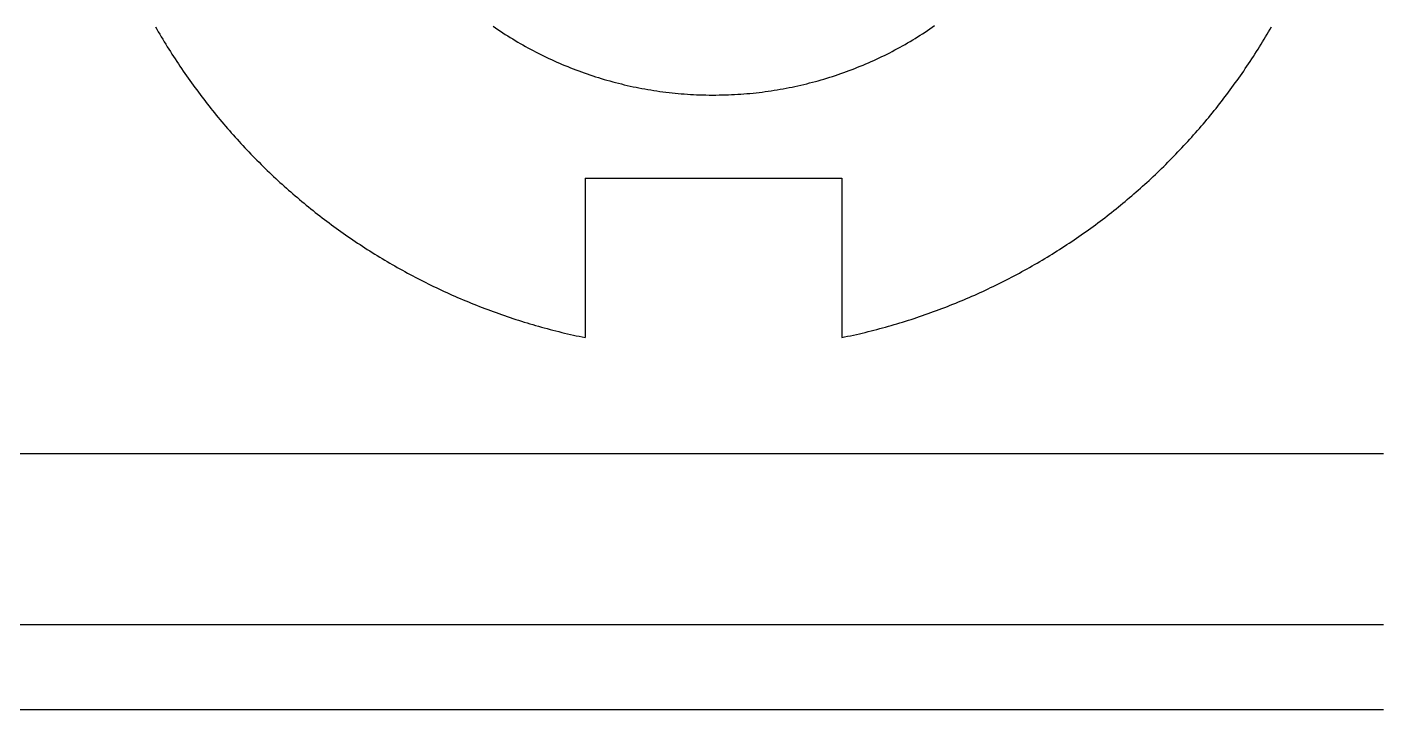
# Model space of a CAD drawing. Extents: x 0 to 279, y 0 to 212.
# Drawn here: x 67.24 to 99.52, y 0 to 16.3 of the extents above; entities that cross this region are included whole.
import ezdxf

# ---------------------------------------------------------------- set-up
doc = ezdxf.new("R2010")
doc.units = 0
doc.layers.add('LAYER_1', color=18, linetype='CONTINUOUS')

msp = doc.modelspace()

# ---------------------------------------------------------------- linework, layer by layer
at = {"layer": 'LAYER_1'}
for points in [[(70.306, 16.305), (70.341, 16.245), (70.376, 16.185), (70.411, 16.125), (70.446, 16.065), (70.482, 16.005), (70.518, 15.946), (70.554, 15.886), (70.591, 15.827), (70.628, 15.768), (70.665, 15.71), (70.702, 15.651), (70.739, 15.593), (70.777, 15.534), (70.815, 15.476), (70.854, 15.419), (70.892, 15.361), (70.931, 15.303), (70.97, 15.246), (71.009, 15.189), (71.049, 15.132), (71.089, 15.075), (71.129, 15.019), (71.169, 14.962), (71.21, 14.906), (71.25, 14.85), (71.291, 14.795), (71.333, 14.739), (71.374, 14.684), (71.416, 14.628), (71.458, 14.573), (71.5, 14.519), (71.543, 14.464), (71.586, 14.41), (71.629, 14.356), (71.672, 14.302), (71.715, 14.248), (71.759, 14.194), (71.803, 14.141), (71.847, 14.088), (71.891, 14.035), (71.936, 13.982), (71.981, 13.929), (72.026, 13.877), (72.071, 13.825), (72.117, 13.773), (72.163, 13.721), (72.209, 13.67), (72.255, 13.618), (72.302, 13.567), (72.348, 13.516), (72.395, 13.466), (72.443, 13.415), (72.49, 13.365), (72.538, 13.315), (72.585, 13.265), (72.633, 13.215), (72.682, 13.166), (72.73, 13.117), (72.779, 13.068), (72.828, 13.019), (72.877, 12.971), (72.927, 12.922), (72.976, 12.874), (73.026, 12.826), (73.076, 12.779), (73.126, 12.731), (73.177, 12.684), (73.227, 12.637), (73.278, 12.59), (73.329, 12.544), (73.381, 12.498), (73.432, 12.452), (73.484, 12.406), (73.536, 12.36), (73.588, 12.315), (73.64, 12.27), (73.693, 12.225), (73.746, 12.18), (73.799, 12.136), (73.852, 12.092), (73.905, 12.048), (73.959, 12.004), (74.013, 11.961), (74.067, 11.917), (74.121, 11.874), (74.175, 11.832), (74.23, 11.789), (74.285, 11.747), (74.34, 11.705), (74.395, 11.663), (74.45, 11.622), (74.506, 11.58), (74.562, 11.539), (74.618, 11.498), (74.674, 11.458), (74.73, 11.418), (74.787, 11.377), (74.843, 11.338), (74.9, 11.298), (74.957, 11.259), (75.015, 11.22), (75.072, 11.181), (75.13, 11.142), (75.188, 11.104), (75.246, 11.066), (75.304, 11.028), (75.362, 10.991), (75.421, 10.953), (75.48, 10.916), (75.539, 10.88), (75.598, 10.843), (75.657, 10.807), (75.716, 10.771), (75.776, 10.735), (75.836, 10.7), (75.896, 10.665), (75.956, 10.63), (76.017, 10.595), (76.077, 10.561), (76.138, 10.526), (76.199, 10.493), (76.26, 10.459), (76.321, 10.426), (76.382, 10.393), (76.444, 10.36), (76.506, 10.327), (76.568, 10.295), (76.63, 10.263), (76.692, 10.231), (76.754, 10.2), (76.817, 10.169), (76.88, 10.138), (76.943, 10.107), (77.006, 10.077), (77.069, 10.047), (77.132, 10.017), (77.196, 9.988), (77.259, 9.958), (77.323, 9.929), (77.387, 9.901), (77.451, 9.872), (77.516, 9.844), (77.58, 9.817), (77.645, 9.789), (77.71, 9.762), (77.775, 9.735), (77.84, 9.708), (77.905, 9.682), (77.97, 9.656), (78.036, 9.63), (78.102, 9.604), (78.168, 9.579), (78.234, 9.554), (78.3, 9.53), (78.366, 9.505), (78.432, 9.481), (78.499, 9.458), (78.566, 9.434), (78.633, 9.411), (78.7, 9.388), (78.767, 9.366), (78.834, 9.343), (78.901, 9.321), (78.969, 9.3), (79.037, 9.278), (79.105, 9.257), (79.173, 9.237), (79.241, 9.216), (79.309, 9.196), (79.377, 9.176), (79.446, 9.157), (79.514, 9.137), (79.583, 9.118), (79.652, 9.1), (79.721, 9.081), (79.79, 9.063), (79.86, 9.046), (79.929, 9.028), (79.999, 9.011), (80.068, 8.995), (80.138, 8.978), (80.208, 8.962), (80.278, 8.946), (80.348, 8.931), (80.419, 8.916), (80.489, 8.901), (80.56, 8.886)], [(78.365, 16.314), (78.422, 16.274), (78.479, 16.235), (78.537, 16.197), (78.595, 16.159), (78.654, 16.121), (78.712, 16.084), (78.772, 16.047), (78.831, 16.011), (78.891, 15.975), (78.95, 15.939), (79.011, 15.904), (79.071, 15.87), (79.132, 15.835), (79.193, 15.802), (79.254, 15.768), (79.316, 15.736), (79.378, 15.703), (79.44, 15.671), (79.503, 15.64), (79.565, 15.609), (79.628, 15.578), (79.692, 15.548), (79.755, 15.519), (79.819, 15.49), (79.883, 15.461), (79.947, 15.433), (80.012, 15.405), (80.077, 15.378), (80.142, 15.351), (80.207, 15.325), (80.273, 15.299), (80.338, 15.274), (80.404, 15.249), (80.471, 15.224), (80.537, 15.201), (80.604, 15.177), (80.671, 15.154), (80.738, 15.132), (80.806, 15.11), (80.873, 15.089), (80.941, 15.068), (81.009, 15.048), (81.077, 15.028), (81.146, 15.009), (81.215, 14.99), (81.284, 14.972), (81.353, 14.954), (81.422, 14.937), (81.492, 14.92), (81.562, 14.904), (81.632, 14.888), (81.702, 14.873), (81.772, 14.859), (81.843, 14.844), (81.914, 14.831), (81.985, 14.818), (82.056, 14.806), (82.127, 14.794), (82.199, 14.782), (82.27, 14.772), (82.342, 14.761), (82.414, 14.752), (82.486, 14.743), (82.559, 14.734), (82.631, 14.726), (82.704, 14.719), (82.777, 14.712), (82.85, 14.705), (82.923, 14.7), (82.997, 14.694), (83.07, 14.69), (83.144, 14.686), (83.218, 14.682), (83.292, 14.679), (83.366, 14.677), (83.44, 14.675), (83.515, 14.674), (83.589, 14.674), (83.608, 14.674), (83.617, 14.674), (83.619, 14.674), (83.621, 14.674), (83.623, 14.674), (83.642, 14.674), (83.679, 14.674), (83.753, 14.675), (83.828, 14.676), (83.902, 14.678), (83.976, 14.681), (84.05, 14.684), (84.124, 14.687), (84.197, 14.692), (84.271, 14.696), (84.344, 14.702), (84.417, 14.708), (84.49, 14.714), (84.563, 14.721), (84.636, 14.729), (84.708, 14.737), (84.781, 14.746), (84.853, 14.756), (84.925, 14.765), (84.997, 14.776), (85.068, 14.787), (85.14, 14.798), (85.211, 14.811), (85.282, 14.823), (85.353, 14.836), (85.424, 14.85), (85.494, 14.864), (85.564, 14.879), (85.635, 14.894), (85.704, 14.91), (85.774, 14.927), (85.844, 14.944), (85.913, 14.961), (85.982, 14.979), (86.051, 14.997), (86.12, 15.016), (86.188, 15.036), (86.256, 15.056), (86.324, 15.076), (86.392, 15.097), (86.46, 15.119), (86.527, 15.141), (86.594, 15.164), (86.661, 15.187), (86.728, 15.21), (86.794, 15.234), (86.86, 15.259), (86.926, 15.284), (86.992, 15.309), (87.057, 15.335), (87.123, 15.362), (87.187, 15.389), (87.252, 15.416), (87.317, 15.444), (87.381, 15.472), (87.445, 15.501), (87.508, 15.53), (87.572, 15.56), (87.635, 15.59), (87.698, 15.621), (87.761, 15.652), (87.823, 15.684), (87.885, 15.716), (87.947, 15.749), (88.008, 15.782), (88.07, 15.815), (88.131, 15.849), (88.191, 15.883), (88.252, 15.918), (88.312, 15.953), (88.372, 15.989), (88.431, 16.025), (88.49, 16.062), (88.549, 16.099), (88.608, 16.136), (88.666, 16.174), (88.724, 16.212), (88.782, 16.251), (88.839, 16.29), (88.896, 16.329)], [(86.678, 8.886), (86.749, 8.901), (86.819, 8.916), (86.89, 8.931), (86.96, 8.946), (87.03, 8.962), (87.1, 8.978), (87.17, 8.995), (87.239, 9.011), (87.309, 9.028), (87.378, 9.046), (87.448, 9.063), (87.517, 9.081), (87.586, 9.1), (87.655, 9.118), (87.723, 9.137), (87.792, 9.157), (87.861, 9.176), (87.929, 9.196), (87.997, 9.216), (88.065, 9.237), (88.133, 9.257), (88.201, 9.278), (88.269, 9.3), (88.336, 9.321), (88.404, 9.343), (88.471, 9.366), (88.538, 9.388), (88.605, 9.411), (88.672, 9.434), (88.739, 9.458), (88.806, 9.481), (88.872, 9.505), (88.938, 9.53), (89.004, 9.554), (89.07, 9.579), (89.136, 9.604), (89.202, 9.63), (89.268, 9.656), (89.333, 9.682), (89.398, 9.708), (89.463, 9.735), (89.528, 9.762), (89.593, 9.789), (89.658, 9.817), (89.722, 9.844), (89.786, 9.872), (89.851, 9.901), (89.915, 9.929), (89.979, 9.958), (90.042, 9.988), (90.106, 10.017), (90.169, 10.047), (90.232, 10.077), (90.295, 10.107), (90.358, 10.138), (90.421, 10.169), (90.484, 10.2), (90.546, 10.231), (90.608, 10.263), (90.67, 10.295), (90.732, 10.327), (90.794, 10.36), (90.856, 10.393), (90.917, 10.426), (90.978, 10.459), (91.039, 10.493), (91.1, 10.526), (91.161, 10.561), (91.221, 10.595), (91.282, 10.63), (91.342, 10.665), (91.402, 10.7), (91.462, 10.735), (91.521, 10.771), (91.581, 10.807), (91.64, 10.843), (91.699, 10.88), (91.758, 10.916), (91.817, 10.953), (91.876, 10.991), (91.934, 11.028), (91.992, 11.066), (92.05, 11.104), (92.108, 11.142), (92.166, 11.181), (92.223, 11.22), (92.281, 11.259), (92.338, 11.298), (92.395, 11.338), (92.451, 11.377), (92.508, 11.418), (92.564, 11.458), (92.62, 11.498), (92.676, 11.539), (92.732, 11.58), (92.788, 11.622), (92.843, 11.663), (92.898, 11.705), (92.953, 11.747), (93.008, 11.789), (93.063, 11.832), (93.117, 11.874), (93.171, 11.917), (93.225, 11.961), (93.279, 12.004), (93.333, 12.048), (93.386, 12.092), (93.439, 12.136), (93.492, 12.18), (93.545, 12.225), (93.598, 12.27), (93.65, 12.315), (93.702, 12.36), (93.754, 12.406), (93.806, 12.452), (93.857, 12.498), (93.909, 12.544), (93.96, 12.59), (94.011, 12.637), (94.061, 12.684), (94.112, 12.731), (94.162, 12.779), (94.212, 12.826), (94.262, 12.874), (94.311, 12.922), (94.361, 12.971), (94.41, 13.019), (94.459, 13.068), (94.508, 13.117), (94.556, 13.166), (94.605, 13.215), (94.653, 13.265), (94.7, 13.315), (94.748, 13.365), (94.795, 13.415), (94.843, 13.466), (94.89, 13.516), (94.936, 13.567), (94.983, 13.618), (95.029, 13.67), (95.075, 13.721), (95.121, 13.773), (95.166, 13.825), (95.212, 13.877), (95.257, 13.929), (95.302, 13.982), (95.346, 14.035), (95.391, 14.088), (95.435, 14.141), (95.479, 14.194), (95.523, 14.248), (95.566, 14.302), (95.609, 14.356), (95.652, 14.41), (95.695, 14.464), (95.738, 14.519), (95.78, 14.573), (95.822, 14.628), (95.864, 14.684), (95.905, 14.739), (95.947, 14.795), (95.988, 14.85), (96.028, 14.906), (96.069, 14.962), (96.109, 15.019), (96.149, 15.075), (96.189, 15.132), (96.229, 15.189), (96.268, 15.246), (96.307, 15.303), (96.346, 15.361), (96.384, 15.419), (96.423, 15.476), (96.461, 15.534), (96.499, 15.593), (96.536, 15.651), (96.573, 15.71), (96.61, 15.768), (96.647, 15.827), (96.684, 15.886), (96.72, 15.946), (96.756, 16.005), (96.792, 16.065), (96.827, 16.125), (96.862, 16.185), (96.897, 16.245), (96.932, 16.305)], [(80.56, 12.691), (80.56, 12.691), (80.56, 12.691), (80.56, 12.691), (80.561, 12.691), (80.561, 12.691), (80.562, 12.691), (80.563, 12.691), (80.564, 12.691), (80.565, 12.691), (80.567, 12.691), (80.568, 12.691), (80.57, 12.691), (80.571, 12.691), (80.573, 12.691), (80.575, 12.691), (80.577, 12.691), (80.579, 12.691), (80.582, 12.691), (80.584, 12.691), (80.587, 12.691), (80.59, 12.691), (80.593, 12.691), (80.596, 12.691), (80.599, 12.691), (80.602, 12.691), (80.605, 12.691), (80.609, 12.691), (80.613, 12.691), (80.616, 12.691), (80.62, 12.691), (80.624, 12.691), (80.628, 12.691), (80.637, 12.691), (80.646, 12.691), (80.656, 12.691), (80.666, 12.691), (80.676, 12.691), (80.687, 12.691), (80.699, 12.691), (80.711, 12.691), (80.723, 12.691), (80.736, 12.691), (80.75, 12.691), (80.763, 12.691), (80.777, 12.691), (80.792, 12.691), (80.807, 12.691), (80.823, 12.691), (80.838, 12.691), (80.855, 12.691), (80.872, 12.691), (80.889, 12.691), (80.906, 12.691), (80.924, 12.691), (80.942, 12.691), (80.961, 12.691), (80.98, 12.691), (81, 12.691), (81.02, 12.691), (81.04, 12.691), (81.06, 12.691), (81.081, 12.691), (81.103, 12.691), (81.124, 12.691), (81.146, 12.691), (81.169, 12.691), (81.191, 12.691), (81.214, 12.691), (81.238, 12.691), (81.262, 12.691), (81.286, 12.691), (81.31, 12.691), (81.335, 12.691), (81.36, 12.691), (81.385, 12.691), (81.41, 12.691), (81.436, 12.691), (81.463, 12.691), (81.489, 12.691), (81.516, 12.691), (81.543, 12.691), (81.57, 12.691), (81.598, 12.691), (81.625, 12.691), (81.654, 12.691), (81.682, 12.691), (81.711, 12.691), (81.739, 12.691), (81.769, 12.691), (81.798, 12.691), (81.827, 12.691), (81.857, 12.691), (81.887, 12.691), (81.918, 12.691), (81.948, 12.691), (81.979, 12.691), (82.01, 12.691), (82.041, 12.691), (82.072, 12.691), (82.104, 12.691), (82.135, 12.691), (82.167, 12.691), (82.199, 12.691), (82.232, 12.691), (82.264, 12.691), (82.297, 12.691), (82.329, 12.691), (82.362, 12.691), (82.395, 12.691), (82.429, 12.691), (82.462, 12.691), (82.496, 12.691), (82.529, 12.691), (82.563, 12.691), (82.597, 12.691), (82.631, 12.691), (82.7, 12.691), (82.769, 12.691), (82.838, 12.691), (82.908, 12.691), (82.978, 12.691), (83.048, 12.691), (83.119, 12.691), (83.19, 12.691), (83.261, 12.691), (83.333, 12.691), (83.476, 12.691), (83.619, 12.691), (83.762, 12.691), (83.905, 12.691), (83.977, 12.691), (84.048, 12.691), (84.119, 12.691), (84.19, 12.691), (84.26, 12.691), (84.33, 12.691), (84.4, 12.691), (84.469, 12.691), (84.538, 12.691), (84.607, 12.691), (84.641, 12.691), (84.675, 12.691), (84.709, 12.691), (84.742, 12.691), (84.776, 12.691), (84.809, 12.691), (84.842, 12.691), (84.876, 12.691), (84.908, 12.691), (84.941, 12.691), (84.974, 12.691), (85.006, 12.691), (85.039, 12.691), (85.071, 12.691), (85.103, 12.691), (85.134, 12.691), (85.166, 12.691), (85.197, 12.691), (85.228, 12.691), (85.259, 12.691), (85.29, 12.691), (85.32, 12.691), (85.351, 12.691), (85.381, 12.691), (85.41, 12.691), (85.44, 12.691), (85.469, 12.691), (85.498, 12.691), (85.527, 12.691), (85.556, 12.691), (85.584, 12.691), (85.612, 12.691), (85.64, 12.691), (85.668, 12.691), (85.695, 12.691), (85.722, 12.691), (85.749, 12.691), (85.775, 12.691), (85.802, 12.691), (85.827, 12.691), (85.853, 12.691), (85.878, 12.691), (85.903, 12.691), (85.928, 12.691), (85.952, 12.691), (85.976, 12.691), (86, 12.691), (86.023, 12.691), (86.046, 12.691), (86.069, 12.691), (86.092, 12.691), (86.114, 12.691), (86.135, 12.691), (86.157, 12.691), (86.177, 12.691), (86.198, 12.691), (86.218, 12.691), (86.238, 12.691), (86.258, 12.691), (86.277, 12.691), (86.295, 12.691), (86.314, 12.691), (86.332, 12.691), (86.349, 12.691), (86.366, 12.691), (86.383, 12.691), (86.399, 12.691), (86.415, 12.691), (86.431, 12.691), (86.446, 12.691), (86.46, 12.691), (86.475, 12.691), (86.488, 12.691), (86.502, 12.691), (86.515, 12.691), (86.527, 12.691), (86.539, 12.691), (86.55, 12.691), (86.561, 12.691), (86.572, 12.691), (86.582, 12.691), (86.592, 12.691), (86.601, 12.691), (86.609, 12.691), (86.614, 12.691), (86.618, 12.691), (86.622, 12.691), (86.625, 12.691), (86.629, 12.691), (86.632, 12.691), (86.636, 12.691), (86.639, 12.691), (86.642, 12.691), (86.645, 12.691), (86.648, 12.691), (86.651, 12.691), (86.654, 12.691), (86.656, 12.691), (86.658, 12.691), (86.661, 12.691), (86.663, 12.691), (86.665, 12.691), (86.667, 12.691), (86.668, 12.691), (86.67, 12.691), (86.671, 12.691), (86.673, 12.691), (86.674, 12.691), (86.675, 12.691), (86.676, 12.691), (86.676, 12.691), (86.677, 12.691), (86.678, 12.691), (86.678, 12.691), (86.678, 12.691), (86.678, 12.691), (86.678, 12.691), (86.678, 12.69), (86.678, 12.69), (86.678, 12.69), (86.678, 12.69), (86.678, 12.689), (86.678, 12.688), (86.678, 12.688), (86.678, 12.687), (86.678, 12.686), (86.678, 12.685), (86.678, 12.684), (86.678, 12.683), (86.678, 12.682), (86.678, 12.681), (86.678, 12.68), (86.678, 12.678), (86.678, 12.677), (86.678, 12.675), (86.678, 12.674), (86.678, 12.672), (86.678, 12.67), (86.678, 12.668), (86.678, 12.666), (86.678, 12.664), (86.678, 12.662), (86.678, 12.66), (86.678, 12.658), (86.678, 12.655), (86.678, 12.653), (86.678, 12.65), (86.678, 12.648), (86.678, 12.642), (86.678, 12.637), (86.678, 12.631), (86.678, 12.625), (86.678, 12.618), (86.678, 12.611), (86.678, 12.604), (86.678, 12.597), (86.678, 12.589), (86.678, 12.581), (86.678, 12.573), (86.678, 12.564), (86.678, 12.555), (86.678, 12.546), (86.678, 12.537), (86.678, 12.527), (86.678, 12.517), (86.678, 12.507), (86.678, 12.497), (86.678, 12.486), (86.678, 12.475), (86.678, 12.464), (86.678, 12.453), (86.678, 12.441), (86.678, 12.429), (86.678, 12.417), (86.678, 12.405), (86.678, 12.392), (86.678, 12.379), (86.678, 12.366), (86.678, 12.353), (86.678, 12.34), (86.678, 12.326), (86.678, 12.312), (86.678, 12.298), (86.678, 12.283), (86.678, 12.269), (86.678, 12.254), (86.678, 12.239), (86.678, 12.224), (86.678, 12.209), (86.678, 12.193), (86.678, 12.178), (86.678, 12.162), (86.678, 12.146), (86.678, 12.129), (86.678, 12.113), (86.678, 12.096), (86.678, 12.079), (86.678, 12.062), (86.678, 12.045), (86.678, 12.028), (86.678, 12.01), (86.678, 11.993), (86.678, 11.975), (86.678, 11.957), (86.678, 11.939), (86.678, 11.921), (86.678, 11.902), (86.678, 11.884), (86.678, 11.865), (86.678, 11.846), (86.678, 11.827), (86.678, 11.808), (86.678, 11.789), (86.678, 11.77), (86.678, 11.75), (86.678, 11.731), (86.678, 11.711), (86.678, 11.691), (86.678, 11.671), (86.678, 11.651), (86.678, 11.631), (86.678, 11.611), (86.678, 11.59), (86.678, 11.57), (86.678, 11.549), (86.678, 11.528), (86.678, 11.508), (86.678, 11.487), (86.678, 11.466), (86.678, 11.445), (86.678, 11.424), (86.678, 11.403), (86.678, 11.36), (86.678, 11.317), (86.678, 11.274), (86.678, 11.231), (86.678, 11.187), (86.678, 11.143), (86.678, 11.099), (86.678, 11.055), (86.678, 11.011), (86.678, 10.966), (86.678, 10.878), (86.678, 10.788), (86.678, 10.699), (86.678, 10.61), (86.678, 10.566), (86.678, 10.522), (86.678, 10.478), (86.678, 10.434), (86.678, 10.39), (86.678, 10.346), (86.678, 10.303), (86.678, 10.26), (86.678, 10.217), (86.678, 10.174), (86.678, 10.153), (86.678, 10.132), (86.678, 10.111), (86.678, 10.09), (86.678, 10.069), (86.678, 10.048), (86.678, 10.028), (86.678, 10.007), (86.678, 9.987), (86.678, 9.966), (86.678, 9.946), (86.678, 9.926), (86.678, 9.906), (86.678, 9.886), (86.678, 9.866), (86.678, 9.846), (86.678, 9.827), (86.678, 9.807), (86.678, 9.788), (86.678, 9.769), (86.678, 9.749), (86.678, 9.731), (86.678, 9.712), (86.678, 9.693), (86.678, 9.674), (86.678, 9.656), (86.678, 9.638), (86.678, 9.62), (86.678, 9.602), (86.678, 9.584), (86.678, 9.566), (86.678, 9.549), (86.678, 9.532), (86.678, 9.514), (86.678, 9.497), (86.678, 9.481), (86.678, 9.464), (86.678, 9.448), (86.678, 9.431), (86.678, 9.415), (86.678, 9.399), (86.678, 9.384), (86.678, 9.368), (86.678, 9.353), (86.678, 9.338), (86.678, 9.323), (86.678, 9.308), (86.678, 9.293), (86.678, 9.279), (86.678, 9.265), (86.678, 9.251), (86.678, 9.237), (86.678, 9.224), (86.678, 9.211), (86.678, 9.198), (86.678, 9.185), (86.678, 9.172), (86.678, 9.16), (86.678, 9.148), (86.678, 9.136), (86.678, 9.124), (86.678, 9.113), (86.678, 9.102), (86.678, 9.091), (86.678, 9.08), (86.678, 9.07), (86.678, 9.06), (86.678, 9.05), (86.678, 9.04), (86.678, 9.031), (86.678, 9.022), (86.678, 9.013), (86.678, 9.004), (86.678, 8.996), (86.678, 8.988), (86.678, 8.98), (86.678, 8.973), (86.678, 8.966), (86.678, 8.959), (86.678, 8.952), (86.678, 8.946), (86.678, 8.94), (86.678, 8.934), (86.678, 8.929), (86.678, 8.926), (86.678, 8.924), (86.678, 8.921), (86.678, 8.919), (86.678, 8.917), (86.678, 8.915), (86.678, 8.913), (86.678, 8.91), (86.678, 8.909), (86.678, 8.907), (86.678, 8.905), (86.678, 8.903), (86.678, 8.902), (86.678, 8.9), (86.678, 8.899), (86.678, 8.897), (86.678, 8.896), (86.678, 8.895), (86.678, 8.893), (86.678, 8.892), (86.678, 8.891), (86.678, 8.89), (86.678, 8.89), (86.678, 8.889), (86.678, 8.888), (86.678, 8.888), (86.678, 8.887), (86.678, 8.887), (86.678, 8.887), (86.678, 8.886), (86.678, 8.886), (86.678, 8.886)], [(80.56, 12.691), (80.56, 12.691), (80.56, 12.69), (80.56, 12.69), (80.56, 12.69), (80.56, 12.69), (80.56, 12.689), (80.56, 12.688), (80.56, 12.688), (80.56, 12.687), (80.56, 12.686), (80.56, 12.685), (80.56, 12.684), (80.56, 12.683), (80.56, 12.682), (80.56, 12.681), (80.56, 12.68), (80.56, 12.678), (80.56, 12.677), (80.56, 12.675), (80.56, 12.674), (80.56, 12.672), (80.56, 12.67), (80.56, 12.668), (80.56, 12.666), (80.56, 12.664), (80.56, 12.662), (80.56, 12.66), (80.56, 12.658), (80.56, 12.655), (80.56, 12.653), (80.56, 12.65), (80.56, 12.648), (80.56, 12.642), (80.56, 12.637), (80.56, 12.631), (80.56, 12.625), (80.56, 12.618), (80.56, 12.611), (80.56, 12.604), (80.56, 12.597), (80.56, 12.589), (80.56, 12.581), (80.56, 12.573), (80.56, 12.564), (80.56, 12.555), (80.56, 12.546), (80.56, 12.537), (80.56, 12.527), (80.56, 12.517), (80.56, 12.507), (80.56, 12.497), (80.56, 12.486), (80.56, 12.475), (80.56, 12.464), (80.56, 12.453), (80.56, 12.441), (80.56, 12.429), (80.56, 12.417), (80.56, 12.405), (80.56, 12.392), (80.56, 12.379), (80.56, 12.366), (80.56, 12.353), (80.56, 12.34), (80.56, 12.326), (80.56, 12.312), (80.56, 12.298), (80.56, 12.283), (80.56, 12.269), (80.56, 12.254), (80.56, 12.239), (80.56, 12.224), (80.56, 12.209), (80.56, 12.193), (80.56, 12.178), (80.56, 12.162), (80.56, 12.146), (80.56, 12.129), (80.56, 12.113), (80.56, 12.096), (80.56, 12.079), (80.56, 12.062), (80.56, 12.045), (80.56, 12.028), (80.56, 12.01), (80.56, 11.993), (80.56, 11.975), (80.56, 11.957), (80.56, 11.939), (80.56, 11.921), (80.56, 11.902), (80.56, 11.884), (80.56, 11.865), (80.56, 11.846), (80.56, 11.827), (80.56, 11.808), (80.56, 11.789), (80.56, 11.77), (80.56, 11.75), (80.56, 11.731), (80.56, 11.711), (80.56, 11.691), (80.56, 11.671), (80.56, 11.651), (80.56, 11.631), (80.56, 11.611), (80.56, 11.59), (80.56, 11.57), (80.56, 11.549), (80.56, 11.528), (80.56, 11.508), (80.56, 11.487), (80.56, 11.466), (80.56, 11.445), (80.56, 11.424), (80.56, 11.403), (80.56, 11.36), (80.56, 11.317), (80.56, 11.274), (80.56, 11.231), (80.56, 11.187), (80.56, 11.143), (80.56, 11.099), (80.56, 11.055), (80.56, 11.011), (80.56, 10.966), (80.56, 10.878), (80.56, 10.788), (80.56, 10.699), (80.56, 10.61), (80.56, 10.566), (80.56, 10.522), (80.56, 10.478), (80.56, 10.434), (80.56, 10.39), (80.56, 10.346), (80.56, 10.303), (80.56, 10.26), (80.56, 10.217), (80.56, 10.174), (80.56, 10.153), (80.56, 10.132), (80.56, 10.111), (80.56, 10.09), (80.56, 10.069), (80.56, 10.048), (80.56, 10.028), (80.56, 10.007), (80.56, 9.987), (80.56, 9.966), (80.56, 9.946), (80.56, 9.926), (80.56, 9.906), (80.56, 9.886), (80.56, 9.866), (80.56, 9.846), (80.56, 9.827), (80.56, 9.807), (80.56, 9.788), (80.56, 9.769), (80.56, 9.749), (80.56, 9.731), (80.56, 9.712), (80.56, 9.693), (80.56, 9.674), (80.56, 9.656), (80.56, 9.638), (80.56, 9.62), (80.56, 9.602), (80.56, 9.584), (80.56, 9.566), (80.56, 9.549), (80.56, 9.532), (80.56, 9.514), (80.56, 9.497), (80.56, 9.481), (80.56, 9.464), (80.56, 9.448), (80.56, 9.431), (80.56, 9.415), (80.56, 9.399), (80.56, 9.384), (80.56, 9.368), (80.56, 9.353), (80.56, 9.338), (80.56, 9.323), (80.56, 9.308), (80.56, 9.293), (80.56, 9.279), (80.56, 9.265), (80.56, 9.251), (80.56, 9.237), (80.56, 9.224), (80.56, 9.211), (80.56, 9.198), (80.56, 9.185), (80.56, 9.172), (80.56, 9.16), (80.56, 9.148), (80.56, 9.136), (80.56, 9.124), (80.56, 9.113), (80.56, 9.102), (80.56, 9.091), (80.56, 9.08), (80.56, 9.07), (80.56, 9.06), (80.56, 9.05), (80.56, 9.04), (80.56, 9.031), (80.56, 9.022), (80.56, 9.013), (80.56, 9.004), (80.56, 8.996), (80.56, 8.988), (80.56, 8.98), (80.56, 8.973), (80.56, 8.966), (80.56, 8.959), (80.56, 8.952), (80.56, 8.946), (80.56, 8.94), (80.56, 8.934), (80.56, 8.929), (80.56, 8.926), (80.56, 8.924), (80.56, 8.921), (80.56, 8.919), (80.56, 8.917), (80.56, 8.915), (80.56, 8.913), (80.56, 8.91), (80.56, 8.909), (80.56, 8.907), (80.56, 8.905), (80.56, 8.903), (80.56, 8.902), (80.56, 8.9), (80.56, 8.899), (80.56, 8.897), (80.56, 8.896), (80.56, 8.895), (80.56, 8.893), (80.56, 8.892), (80.56, 8.891), (80.56, 8.89), (80.56, 8.89), (80.56, 8.889), (80.56, 8.888), (80.56, 8.888), (80.56, 8.887), (80.56, 8.887), (80.56, 8.887), (80.56, 8.886), (80.56, 8.886), (80.56, 8.886)], [(66.154, 6.118), (69.254, 6.118), (72.348, 6.118), (73.891, 6.118), (75.43, 6.118), (76.964, 6.118), (78.493, 6.118), (80.016, 6.118), (81.533, 6.118), (83.042, 6.118), (84.542, 6.118), (86.033, 6.118), (87.515, 6.118), (88.251, 6.118), (88.986, 6.118), (89.717, 6.118), (90.445, 6.118), (91.17, 6.118), (91.892, 6.118), (92.611, 6.118), (93.327, 6.118), (94.039, 6.118), (94.748, 6.118), (95.453, 6.118), (96.154, 6.118), (96.852, 6.118), (97.546, 6.118), (98.236, 6.118), (98.921, 6.118), (99.603, 6.118)], [(66.154, 2.04), (69.254, 2.04), (72.348, 2.04), (73.891, 2.04), (75.43, 2.04), (76.964, 2.04), (78.493, 2.04), (80.016, 2.04), (81.533, 2.04), (83.042, 2.04), (84.542, 2.04), (86.033, 2.04), (87.515, 2.04), (88.251, 2.04), (88.986, 2.04), (89.717, 2.04), (90.445, 2.04), (91.17, 2.04), (91.892, 2.04), (92.611, 2.04), (93.327, 2.04), (94.039, 2.04), (94.748, 2.04), (95.453, 2.04), (96.154, 2.04), (96.852, 2.04), (97.546, 2.04), (98.236, 2.04), (98.921, 2.04), (99.603, 2.04)], [(99.603, 0), (98.921, 0), (98.235, 0), (97.546, 0), (96.852, 0), (96.154, 0), (95.453, 0), (94.748, 0), (94.039, 0), (93.327, 0), (92.611, 0), (91.892, 0), (91.17, 0), (90.445, 0), (89.717, 0), (88.985, 0), (88.251, 0), (87.515, 0), (86.033, 0), (84.542, 0), (83.041, 0), (81.533, 0), (80.016, 0), (78.493, 0), (76.964, 0), (75.43, 0), (73.891, 0), (72.348, 0), (69.254, 0), (66.154, 0)]]:
    msp.add_lwpolyline(points, dxfattribs=at)

doc.saveas('drawing.dxf')
